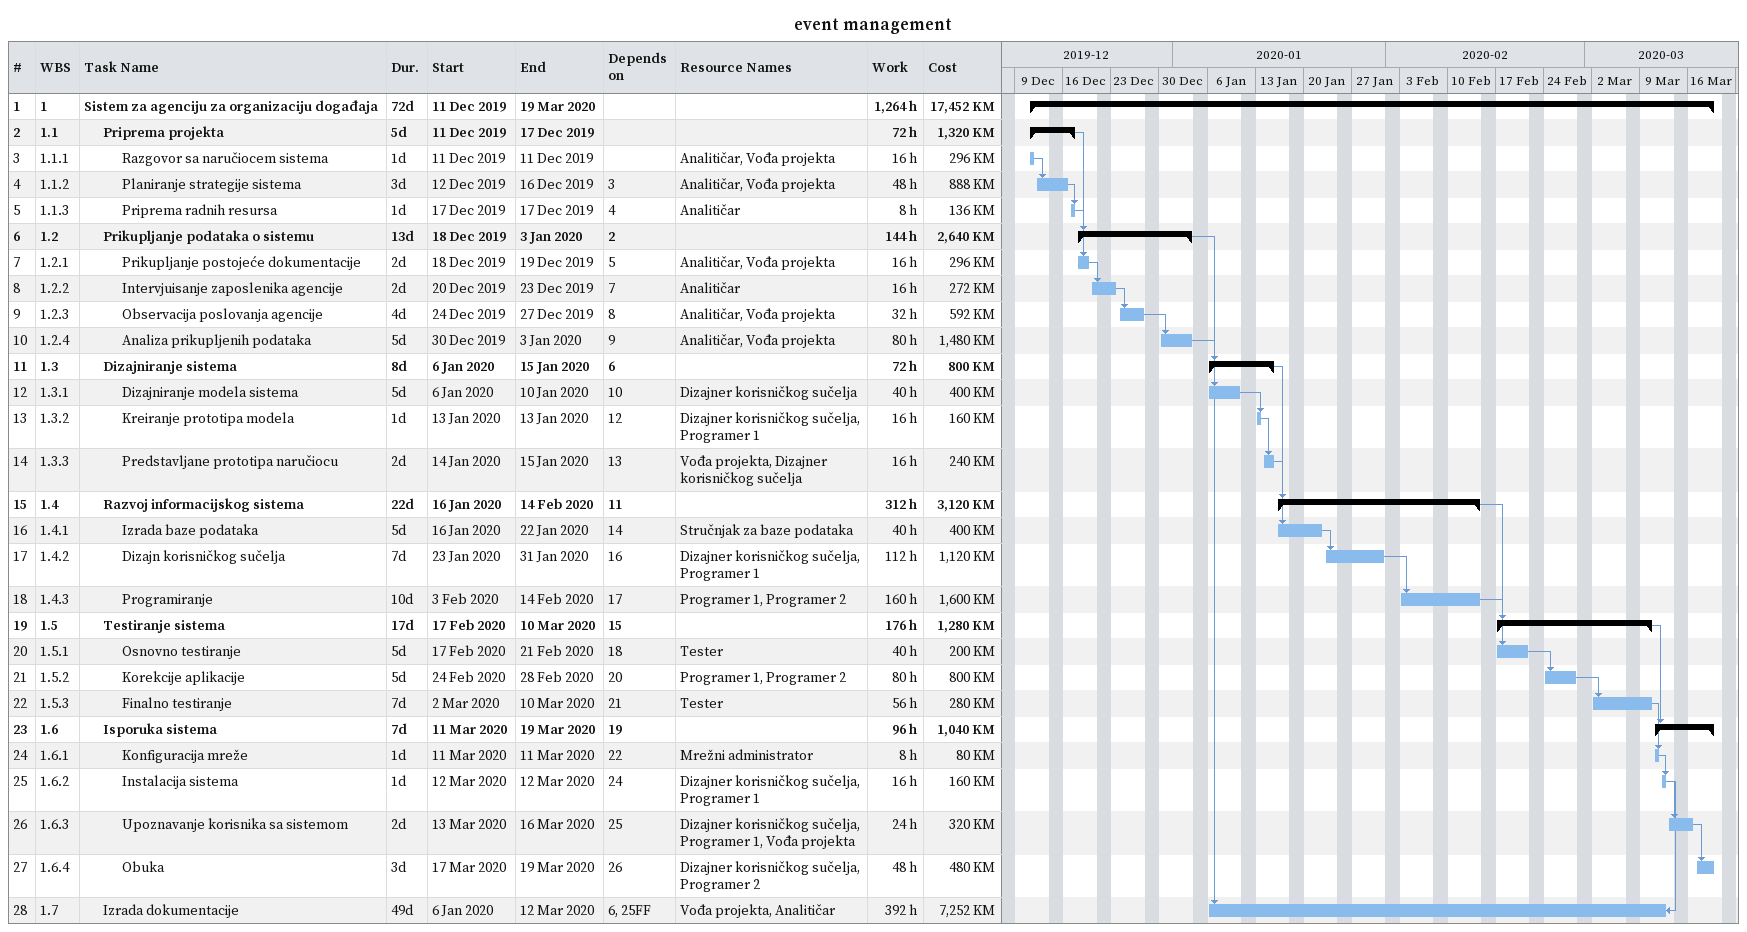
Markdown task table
event management

| ID | WBS | Task | Duration | Start | Finish | Predecessors | Resources | Work (h) | Cost (KM) |
|---|---|---|---|---|---|---|---|---|---|
| 1 | 1 | **Sistem za agenciju za organizaciju događaja** | 72d | 2019-12-11 | 2020-03-19 |  |  | 1264 | 17452 |
| 2 | 1.1 | **Priprema projekta** | 5d | 2019-12-11 | 2019-12-17 |  |  | 72 | 1320 |
| 3 | 1.1.1 | Razgovor sa naručiocem sistema | 1d | 2019-12-11 | 2019-12-11 |  | Analitičar, Vođa projekta | 16 | 296 |
| 4 | 1.1.2 | Planiranje strategije sistema | 3d | 2019-12-12 | 2019-12-16 | 3 | Analitičar, Vođa projekta | 48 | 888 |
| 5 | 1.1.3 | Priprema radnih resursa | 1d | 2019-12-17 | 2019-12-17 | 4 | Analitičar | 8 | 136 |
| 6 | 1.2 | **Prikupljanje podataka o sistemu** | 13d | 2019-12-18 | 2020-01-03 | 2 |  | 144 | 2640 |
| 7 | 1.2.1 | Prikupljanje postojeće dokumentacije | 2d | 2019-12-18 | 2019-12-19 | 5 | Analitičar, Vođa projekta | 16 | 296 |
| 8 | 1.2.2 | Intervjuisanje zaposlenika agencije | 2d | 2019-12-20 | 2019-12-23 | 7 | Analitičar | 16 | 272 |
| 9 | 1.2.3 | Observacija poslovanja agencije | 4d | 2019-12-24 | 2019-12-27 | 8 | Analitičar, Vođa projekta | 32 | 592 |
| 10 | 1.2.4 | Analiza prikupljenih podataka | 5d | 2019-12-30 | 2020-01-03 | 9 | Analitičar, Vođa projekta | 80 | 1480 |
| 11 | 1.3 | **Dizajniranje sistema** | 8d | 2020-01-06 | 2020-01-15 | 6 |  | 72 | 800 |
| 12 | 1.3.1 | Dizajniranje modela sistema | 5d | 2020-01-06 | 2020-01-10 | 10 | Dizajner korisničkog sučelja | 40 | 400 |
| 13 | 1.3.2 | Kreiranje prototipa modela | 1d | 2020-01-13 | 2020-01-13 | 12 | Dizajner korisničkog sučelja, Programer 1 | 16 | 160 |
| 14 | 1.3.3 | Predstavljane prototipa naručiocu | 2d | 2020-01-14 | 2020-01-15 | 13 | Vođa projekta, Dizajner korisničkog sučelja | 16 | 240 |
| 15 | 1.4 | **Razvoj informacijskog sistema** | 22d | 2020-01-16 | 2020-02-14 | 11 |  | 312 | 3120 |
| 16 | 1.4.1 | Izrada baze podataka | 5d | 2020-01-16 | 2020-01-22 | 14 | Stručnjak za baze podataka | 40 | 400 |
| 17 | 1.4.2 | Dizajn korisničkog sučelja | 7d | 2020-01-23 | 2020-01-31 | 16 | Dizajner korisničkog sučelja, Programer 1 | 112 | 1120 |
| 18 | 1.4.3 | Programiranje | 10d | 2020-02-03 | 2020-02-14 | 17 | Programer 1, Programer 2 | 160 | 1600 |
| 19 | 1.5 | **Testiranje sistema** | 17d | 2020-02-17 | 2020-03-10 | 15 |  | 176 | 1280 |
| 20 | 1.5.1 | Osnovno testiranje | 5d | 2020-02-17 | 2020-02-21 | 18 | Tester | 40 | 200 |
| 21 | 1.5.2 | Korekcije aplikacije | 5d | 2020-02-24 | 2020-02-28 | 20 | Programer 1, Programer 2 | 80 | 800 |
| 22 | 1.5.3 | Finalno testiranje | 7d | 2020-03-02 | 2020-03-10 | 21 | Tester | 56 | 280 |
| 23 | 1.6 | **Isporuka sistema** | 7d | 2020-03-11 | 2020-03-19 | 19 |  | 96 | 1040 |
| 24 | 1.6.1 | Konfiguracija mreže | 1d | 2020-03-11 | 2020-03-11 | 22 | Mrežni administrator | 8 | 80 |
| 25 | 1.6.2 | Instalacija sistema | 1d | 2020-03-12 | 2020-03-12 | 24 | Dizajner korisničkog sučelja, Programer 1 | 16 | 160 |
| 26 | 1.6.3 | Upoznavanje korisnika sa sistemom | 2d | 2020-03-13 | 2020-03-16 | 25 | Dizajner korisničkog sučelja, Programer 1, Vođa projekta | 24 | 320 |
| 27 | 1.6.4 | Obuka | 3d | 2020-03-17 | 2020-03-19 | 26 | Dizajner korisničkog sučelja, Programer 2 | 48 | 480 |
| 28 | 1.7 | Izrada dokumentacije | 49d | 2020-01-06 | 2020-03-12 | 6, 25FF | Vođa projekta, Analitičar | 392 | 7252 |
